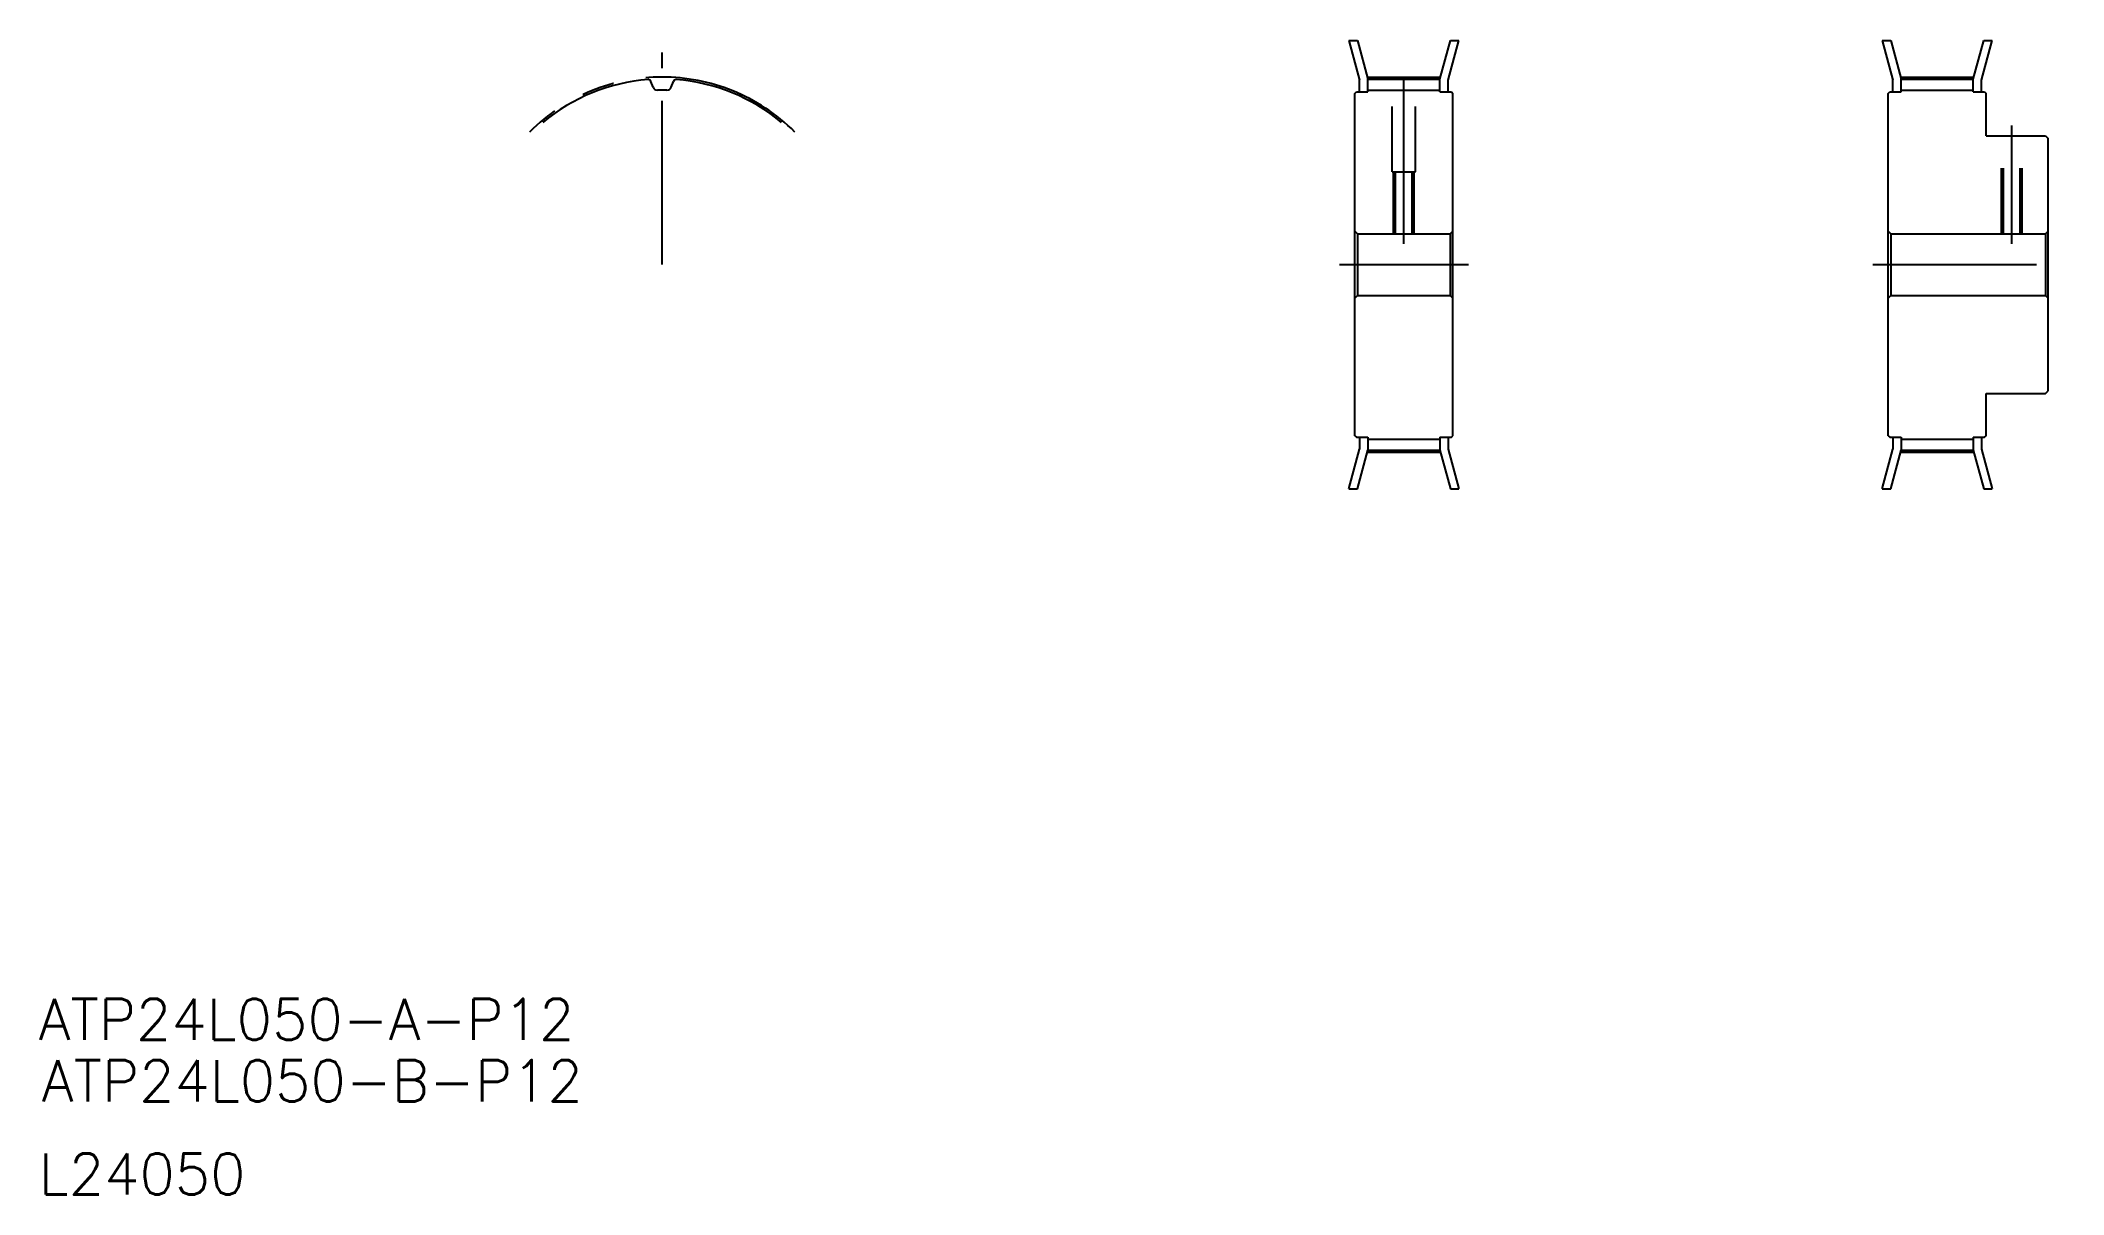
# Model space of a CAD drawing. Extents: x -210 to 183, y -94 to 130.
import ezdxf

# ---------------------------------------------------------------- set-up
doc = ezdxf.new("R2010")
doc.units = 0
doc.linetypes.add('CENTER', pattern=[50.8, 31.75, -6.35, 6.35, -6.35])
doc.linetypes.add('DASHED', pattern=[19.05, 12.7, -6.35])
doc.layers.get('0').update_dxf_attribs({"linetype": 'CONTINUOUS'})
doc.layers.add('CENTER', color=1, linetype='CENTER')
doc.styles.get("Standard").update_dxf_attribs({"font": 'txt', "bigfont": 'BIGFONT'})

msp = doc.modelspace()

# ---------------------------------------------------------------- linework, layer by layer
at = {"color": 7, "linetype": 'CONTINUOUS'}
for p, q in [((44.26, 129.97), (46.32, 122.26)), ((44.26, 129.97), (45.91, 129.97)), ((45.91, 129.97), (47.92, 122.47)), ((61.92, 122.47), (63.93, 129.97)), ((63.52, 122.26), (65.59, 129.97)), ((63.93, 129.97), (65.59, 129.97)), ((147.68, 129.97), (149.75, 122.26)), ((147.68, 129.97), (149.34, 129.97)), ((149.34, 129.97), (151.35, 122.47)), ((165.35, 122.47), (167.36, 129.97)), ((166.95, 122.26), (169.02, 129.97)), ((167.36, 129.97), (169.02, 129.97)), ((-90.7, 120.89), (-91.11, 122.02)), ((-87.17, 120.89), (-86.76, 122.02)), ((46.32, 119.97), (46.32, 122.26)), ((47.92, 122.47), (61.92, 122.47)), ((47.92, 119.97), (47.92, 122.47)), ((61.92, 119.97), (61.92, 122.47)), ((63.52, 119.97), (63.52, 122.26)), ((149.75, 119.97), (149.75, 122.26)), ((151.35, 122.47), (165.35, 122.47)), ((151.35, 119.97), (151.35, 122.47)), ((165.35, 119.97), (165.35, 122.47)), ((166.95, 119.97), (166.95, 122.26)), ((45.42, 119.67), (45.72, 119.97)), ((45.42, 53.27), (45.42, 119.67)), ((45.72, 119.97), (47.92, 119.97)), ((47.92, 120.34), (61.92, 120.34)), ((61.92, 119.97), (64.12, 119.97)), ((64.12, 119.97), (64.42, 119.67)), ((64.42, 53.27), (64.42, 119.67)), ((148.85, 119.67), (149.15, 119.97)), ((148.85, 53.27), (148.85, 119.67)), ((149.15, 119.97), (151.35, 119.97)), ((151.35, 120.34), (165.35, 120.34)), ((165.35, 119.97), (167.55, 119.97)), ((167.55, 119.97), (167.85, 119.67)), ((167.85, 111.47), (167.85, 119.67)), ((167.85, 111.47), (179.35, 111.47)), ((179.35, 111.47), (179.85, 110.97)), ((179.85, 61.97), (179.85, 110.97)), ((45.42, 92.97), (45.92, 92.47)), ((45.92, 92.47), (63.92, 92.47)), ((45.92, 92.47), (45.92, 80.47)), ((64.42, 92.97), (63.92, 92.47)), ((63.92, 92.47), (63.92, 80.47)), ((148.85, 92.97), (149.35, 92.47)), ((149.35, 92.47), (179.35, 92.47)), ((149.35, 92.47), (149.35, 80.47)), ((179.35, 92.47), (179.85, 92.97)), ((179.35, 92.47), (179.35, 80.47)), ((179.85, 86.47), (179.85, 86.47)), ((45.42, 79.97), (45.92, 80.47)), ((45.92, 80.47), (63.92, 80.47)), ((64.42, 79.97), (63.92, 80.47)), ((148.85, 79.97), (149.35, 80.47)), ((149.35, 80.47), (179.35, 80.47)), ((179.35, 80.47), (179.85, 79.97)), ((179.85, 74.22), (179.85, 74.22)), ((167.85, 53.27), (167.85, 61.47)), ((167.85, 61.47), (179.35, 61.47)), ((179.35, 61.47), (179.85, 61.97)), ((45.42, 53.27), (45.72, 52.97)), ((45.72, 52.97), (47.92, 52.97)), ((46.32, 52.97), (46.32, 50.68)), ((47.92, 52.97), (47.92, 50.47)), ((47.92, 52.6), (61.92, 52.6)), ((61.92, 52.97), (64.12, 52.97)), ((61.92, 52.97), (61.92, 50.47)), ((63.52, 52.97), (63.52, 50.68)), ((64.12, 52.97), (64.42, 53.27)), ((148.85, 53.27), (149.15, 52.97)), ((149.15, 52.97), (151.35, 52.97)), ((149.75, 52.97), (149.75, 50.68)), ((151.35, 52.97), (151.35, 50.47)), ((151.35, 52.6), (165.35, 52.6)), ((165.35, 52.97), (165.35, 50.47)), ((165.35, 52.97), (167.55, 52.97)), ((166.95, 52.97), (166.95, 50.68)), ((167.55, 52.97), (167.85, 53.27)), ((44.26, 42.97), (46.32, 50.68)), ((45.91, 42.97), (47.92, 50.47)), ((47.92, 50.47), (61.92, 50.47)), ((61.92, 50.47), (63.93, 42.97)), ((63.52, 50.68), (65.59, 42.97)), ((147.68, 42.97), (149.75, 50.68)), ((149.34, 42.97), (151.35, 50.47)), ((151.35, 50.47), (165.35, 50.47)), ((165.35, 50.47), (167.36, 42.97)), ((166.95, 50.68), (169.02, 42.97)), ((44.26, 42.97), (45.91, 42.97)), ((63.93, 42.97), (65.59, 42.97)), ((147.68, 42.97), (149.34, 42.97)), ((167.36, 42.97), (169.02, 42.97))]:
    msp.add_line(p, q, dxfattribs=at)
at = {"color": 3, "linetype": 'DASHED'}
for p, q in [((52.67, 104.47), (52.67, 120.34)), ((57.17, 104.47), (57.17, 120.34)), ((170.85, 92.47), (170.85, 111.47)), ((171.23, 92.47), (171.23, 111.47)), ((174.47, 92.47), (174.47, 111.47)), ((174.85, 92.47), (174.85, 111.47)), ((52.67, 104.47), (57.17, 104.47)), ((52.92, 92.47), (52.92, 104.47)), ((53.3, 92.47), (53.3, 104.47)), ((56.54, 92.47), (56.54, 104.47)), ((56.92, 92.47), (56.92, 104.47))]:
    msp.add_line(p, q, dxfattribs=at)
at = {"color": 7, "linetype": 'CONTINUOUS'}
for centre, radius, start, end in [((-88.93, 86.47), 36, 94.3212, 130), ((-91.6, 121.84), 0.53, 20, 94.3212), ((-86.26, 121.84), 0.53, 85.6788, 160), ((-88.93, 86.47), 36, 50, 85.6788), ((-89.89, 121.18), 0.86, 200, 271.5773), ((-88.93, 86.47), 33.87, 88.4227, 91.5773), ((-87.98, 121.18), 0.86, 268.4227, 340)]:
    msp.add_arc(centre, radius, start, end, dxfattribs=at)
at = {"layer": 'CENTER', "color": 1, "linetype": 'CENTER'}
for p, q in [((-88.93, 86.47), (-88.93, 127.65)), ((47.82, 122.85), (62.03, 122.85)), ((54.92, 90.47), (54.92, 124.85)), ((151.25, 122.85), (165.45, 122.85)), ((172.85, 90.47), (172.85, 113.47)), ((42.42, 86.47), (67.42, 86.47)), ((145.85, 86.47), (182.85, 86.47)), ((47.82, 50.08), (62.03, 50.08)), ((151.25, 50.08), (165.45, 50.08))]:
    msp.add_line(p, q, dxfattribs=at)
msp.add_arc((-88.93, 86.47), 36.38, 45, 135, dxfattribs=at)

# ---------------------------------------------------------------- texts
at = {"color": 7, "linetype": 'CONTINUOUS'}
for s, p in [('ATP24L050-A-P12', (-209.85, -63.97)), ('ATP24L050-B-P12', (-209.24, -75.89)), ('L24050', (-209.85, -93.97))]:
    msp.add_text(s, height=8, dxfattribs=at).set_placement(p)

doc.saveas('drawing.dxf')
